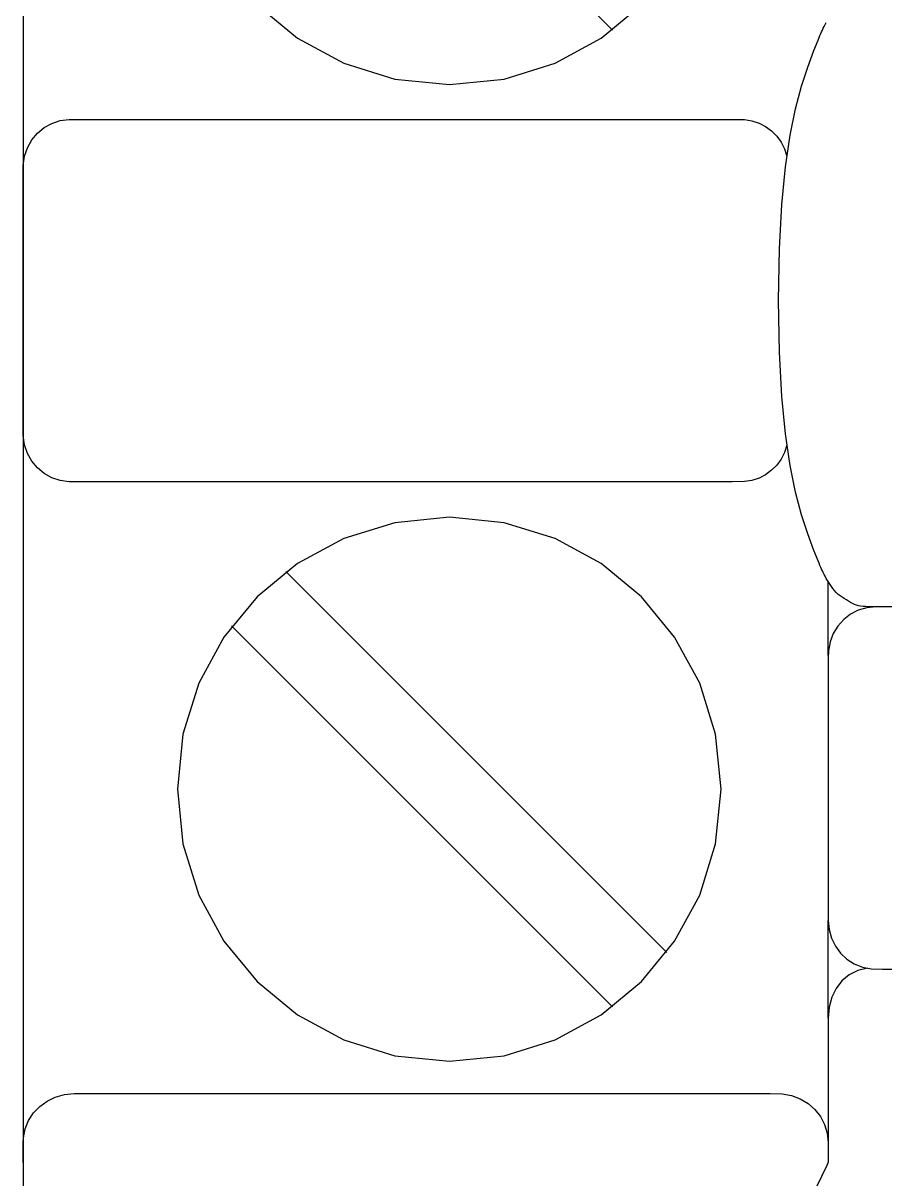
# Model space of a CAD drawing. Extents: x 1 to 47.7, y 0.2 to 35.
# Drawn here: x 36.708 to 37.238, y 13.894 to 14.605 of the extents above; entities that cross this region are included whole.
import ezdxf

# ---------------------------------------------------------------- set-up
doc = ezdxf.new("R2010")
doc.units = 0
doc.header["$MEASUREMENT"] = 0
for name, color, linetype in [('7_1__EMPTY_IO_BOARD_POSITI', 7, 'CONTINUOUS'), ('7_2___8__INDEPENDENT_INPUT', 7, 'CONTINUOUS'), ('7_3___8__OPTOISO_INDEPENDE', 7, 'CONTINUOUS'), ('7_4___24__OPTOISO_INDEPEND', 7, 'CONTINUOUS'), ('7_5___8__INDEPENDENT_INPUT', 7, 'CONTINUOUS'), ('7_6____8__INDEPENDENT_INPU', 7, 'CONTINUOUS'), ('7_7____8__OPTOISO_INDEPEND', 7, 'CONTINUOUS'), ('7_8____8__OPTOISO_INDEPEND', 7, 'CONTINUOUS')]:
    doc.layers.add(name, color=color, linetype=linetype)

msp = doc.modelspace()

# ---------------------------------------------------------------- linework, layer by layer
at = {"layer": '7_1__EMPTY_IO_BOARD_POSITI'}
msp.add_lwpolyline([(36.70832, 13.86868), (36.70832, 13.90704), (36.70832, 13.94977), (36.70832, 13.9967), (36.70832, 14.04768), (36.70832, 14.10256), (36.70832, 14.16118), (36.70832, 14.22339), (36.70832, 14.28905), (36.70832, 14.35799), (36.70832, 14.43006), (36.70832, 14.5051), (36.70832, 14.58298), (36.70832, 14.66352), (36.70832, 14.74659), (36.70832, 14.83202), (36.70832, 14.91966), (36.70832, 15.00936), (36.70832, 15.10096), (36.70832, 15.28928), (36.70832, 15.48337), (36.70832, 15.68202), (36.70832, 15.884)], dxfattribs=at)
at = {"layer": '7_2___8__INDEPENDENT_INPUT'}
for points in [[(36.70809, 15.93463), (36.70809, 15.64693), (36.70809, 15.50553), (36.70809, 15.36636), (36.70809, 15.22986), (36.70809, 15.09647), (36.70809, 14.96665), (36.70809, 14.84083), (36.70809, 14.71947), (36.70809, 14.60301), (36.70809, 14.49189), (36.70809, 14.38657), (36.70809, 14.28747), (36.70809, 14.19506), (36.70809, 14.10977), (36.70809, 14.06994), (36.70809, 14.03205), (36.70809, 13.99617), (36.70809, 13.96235), (36.70809, 13.93065), (36.70809, 13.90111), (36.70809, 13.8738)], [(37.07069, 14.60062), (36.83642, 14.83488)], [(36.8521, 14.61606), (36.8769, 14.59562), (36.90534, 14.58019), (36.93675, 14.57044), (36.97046, 14.56704), (37.00414, 14.57044), (37.03551, 14.58019), (37.06389, 14.59562), (37.08861, 14.61606)], [(37.23275, 14.2458), (37.23125, 14.24581), (37.22968, 14.24583), (37.22808, 14.24588), (37.22648, 14.24596), (37.22492, 14.24608), (37.22343, 14.24625), (37.22206, 14.24648), (37.22083, 14.24677), (37.21969, 14.24719), (37.21845, 14.24778), (37.21719, 14.24847), (37.21593, 14.24923), (37.21466, 14.25004), (37.21339, 14.25087), (37.21212, 14.25172), (37.21086, 14.25254), (37.20961, 14.25334), (37.20846, 14.25456), (37.20739, 14.25588), (37.2064, 14.25716), (37.20547, 14.25842), (37.2046, 14.25966), (37.20379, 14.26089), (37.20304, 14.26212), (37.20233, 14.26335), (37.20166, 14.26459), (37.20105, 14.26576), (37.20049, 14.26685), (37.19996, 14.2679), (37.19945, 14.26897), (37.19894, 14.27008), (37.19841, 14.27128), (37.19785, 14.2726), (37.19723, 14.2741), (37.19475, 14.28042), (37.19094, 14.2907), (37.18712, 14.30249), (37.18346, 14.31631), (37.1801, 14.33268), (37.17721, 14.35214), (37.17496, 14.37521), (37.17348, 14.40242), (37.17296, 14.43428), (37.17348, 14.46614), (37.17496, 14.49334), (37.17721, 14.5164), (37.1801, 14.53586), (37.18346, 14.55224), (37.18712, 14.56605), (37.19094, 14.57784), (37.19475, 14.58812), (37.19723, 14.59444), (37.19785, 14.59594), (37.19841, 14.59726), (37.19894, 14.59846), (37.19945, 14.59957), (37.19996, 14.60063), (37.20049, 14.60169), (37.20105, 14.60278), (37.20166, 14.60395), (37.20233, 14.60519)], [(37.17808, 14.34522), (37.17658, 14.34078), (37.17446, 14.33669), (37.17178, 14.33301), (37.16858, 14.32979), (37.16494, 14.32711), (37.16091, 14.32502), (37.15654, 14.32359), (37.1519, 14.32287), (37.14442, 14.3228), (37.11218, 14.3228), (37.05809, 14.3228), (36.99042, 14.3228), (36.91743, 14.3228), (36.8474, 14.3228), (36.78859, 14.3228), (36.74926, 14.3228), (36.73651, 14.32281), (36.73095, 14.32351), (36.72576, 14.32523), (36.72105, 14.32787), (36.71692, 14.33131), (36.71346, 14.33547), (36.71077, 14.34022), (36.70896, 14.34548), (36.70813, 14.35113), (36.70809, 14.35611), (36.70809, 14.37027), (36.70809, 14.39259), (36.70809, 14.41981), (36.70809, 14.44865), (36.70809, 14.47587), (36.70809, 14.49819), (36.70809, 14.51235), (36.70813, 14.51733), (36.70896, 14.52298), (36.71077, 14.52823), (36.71346, 14.53299), (36.71692, 14.53714), (36.72105, 14.54058), (36.72576, 14.54321), (36.73095, 14.54493), (36.73651, 14.54563), (36.74926, 14.54565), (36.78859, 14.54565), (36.8474, 14.54565), (36.91743, 14.54565), (36.99042, 14.54565), (37.05809, 14.54565), (37.11218, 14.54565), (37.14442, 14.54565), (37.15192, 14.54557), (37.15658, 14.54485), (37.16096, 14.54339), (37.165, 14.54128), (37.16865, 14.53857), (37.17183, 14.53532), (37.17451, 14.5316), (37.17661, 14.52747), (37.17808, 14.52299)], [(37.10411, 14.03328), (36.86984, 14.26754)], [(37.2035, 14.21581), (37.2035, 14.26136)], [(37.24844, 14.2458), (37.23275, 14.2458), (37.22718, 14.24526), (37.22198, 14.2437), (37.21722, 14.24123), (37.21302, 14.23795), (37.20946, 14.23396), (37.20664, 14.22935), (37.20467, 14.22423), (37.20364, 14.2187), (37.2035, 14.21419), (37.2035, 14.20239), (37.2035, 14.18183), (37.2035, 14.15571), (37.2035, 14.12721), (37.2035, 14.09949), (37.2035, 14.07576), (37.2035, 14.05919), (37.2035, 14.05295), (37.20403, 14.04726), (37.20554, 14.04192), (37.20795, 14.03704), (37.21115, 14.03272), (37.21504, 14.02907), (37.21954, 14.02618), (37.22453, 14.02415), (37.22993, 14.02309), (37.23684, 14.02295), (37.26657, 14.02295)], [(37.07069, 13.99985), (36.83642, 14.23412)], [(37.2035, 14.00741), (37.2035, 14.05295)], [(37.22772, 14.02353), (37.2217, 14.02216), (37.21642, 14.01953), (37.21195, 14.01579), (37.20836, 14.01111), (37.2057, 14.00562), (37.20406, 13.99948), (37.2035, 13.99284), (37.2035, 13.98861), (37.2035, 13.97769), (37.2035, 13.96275), (37.2035, 13.94648), (37.2035, 13.93154), (37.2035, 13.92062), (37.2035, 13.91639)], [(37.2035, 13.99284), (37.2035, 14.00741)], [(36.70809, 13.90402), (36.70809, 13.90449), (36.70809, 13.90575), (36.70809, 13.90755), (36.70809, 13.90966), (36.70809, 13.91182), (36.70809, 13.91381), (36.70809, 13.91537), (36.70809, 13.91626), (36.70823, 13.91928), (36.70934, 13.92481), (36.71145, 13.92993), (36.71447, 13.93454), (36.71829, 13.93854), (36.72279, 13.94182), (36.72789, 13.94429), (36.73346, 13.94585), (36.73942, 13.94639), (36.75598, 13.94639), (36.80002, 13.94639), (36.86309, 13.94639), (36.93673, 13.94639), (37.01249, 13.94639), (37.0819, 13.94639), (37.13651, 13.94639), (37.16787, 13.94639), (37.1752, 13.94625), (37.18098, 13.94519), (37.18632, 13.94317), (37.19113, 13.94028), (37.19531, 13.93662), (37.19873, 13.93231), (37.20131, 13.92743), (37.20294, 13.92209), (37.2035, 13.91639), (37.2035, 13.91591), (37.2035, 13.91465), (37.2035, 13.91285), (37.2035, 13.91075), (37.2035, 13.90858), (37.2035, 13.9066), (37.2035, 13.90504), (37.2035, 13.90414), (37.20261, 13.90216), (37.19611, 13.8887)]]:
    msp.add_lwpolyline(points, dxfattribs=at)
msp.add_lwpolyline([(36.97046, 13.96627), (37.00414, 13.96967), (37.03551, 13.97943), (37.06389, 13.99486), (37.08861, 14.0153), (37.10901, 14.04007), (37.12441, 14.06851), (37.13414, 14.09995), (37.13753, 14.1337), (37.13414, 14.1674), (37.12441, 14.19879), (37.10901, 14.2272), (37.08861, 14.25196), (37.06389, 14.27239), (37.03551, 14.28781), (37.00414, 14.29756), (36.97046, 14.30096), (36.93675, 14.29756), (36.90534, 14.28781), (36.8769, 14.27239), (36.8521, 14.25196), (36.83164, 14.2272), (36.81618, 14.19879), (36.80641, 14.1674), (36.803, 14.1337), (36.80641, 14.09995), (36.81618, 14.06851), (36.83164, 14.04007), (36.8521, 14.0153), (36.8769, 13.99486), (36.90534, 13.97943), (36.93675, 13.96967)], close=True, dxfattribs=at)
at = {"layer": '7_3___8__OPTOISO_INDEPENDE'}
for points in [[(36.70809, 15.93463), (36.70809, 15.64693), (36.70809, 15.50553), (36.70809, 15.36636), (36.70809, 15.22986), (36.70809, 15.09647), (36.70809, 14.96665), (36.70809, 14.84083), (36.70809, 14.71947), (36.70809, 14.60301), (36.70809, 14.49189), (36.70809, 14.38657), (36.70809, 14.28747), (36.70809, 14.19506), (36.70809, 14.10977), (36.70809, 14.06994), (36.70809, 14.03205), (36.70809, 13.99617), (36.70809, 13.96235), (36.70809, 13.93065), (36.70809, 13.90111), (36.70809, 13.8738)], [(37.07069, 14.60062), (36.83642, 14.83488)], [(36.8521, 14.61606), (36.8769, 14.59562), (36.90534, 14.58019), (36.93675, 14.57044), (36.97046, 14.56704), (37.00414, 14.57044), (37.03551, 14.58019), (37.06389, 14.59562), (37.08861, 14.61606)], [(37.23275, 14.2458), (37.23125, 14.24581), (37.22968, 14.24583), (37.22808, 14.24588), (37.22648, 14.24596), (37.22492, 14.24608), (37.22343, 14.24625), (37.22206, 14.24648), (37.22083, 14.24677), (37.21969, 14.24719), (37.21845, 14.24778), (37.21719, 14.24847), (37.21593, 14.24923), (37.21466, 14.25004), (37.21339, 14.25087), (37.21212, 14.25172), (37.21086, 14.25254), (37.20961, 14.25334), (37.20846, 14.25456), (37.20739, 14.25588), (37.2064, 14.25716), (37.20547, 14.25842), (37.2046, 14.25966), (37.20379, 14.26089), (37.20304, 14.26212), (37.20233, 14.26335), (37.20166, 14.26459), (37.20105, 14.26576), (37.20049, 14.26685), (37.19996, 14.2679), (37.19945, 14.26897), (37.19894, 14.27008), (37.19841, 14.27128), (37.19785, 14.2726), (37.19723, 14.2741), (37.19475, 14.28042), (37.19094, 14.2907), (37.18712, 14.30249), (37.18346, 14.31631), (37.1801, 14.33268), (37.17721, 14.35214), (37.17496, 14.37521), (37.17348, 14.40242), (37.17296, 14.43428), (37.17348, 14.46614), (37.17496, 14.49334), (37.17721, 14.5164), (37.1801, 14.53586), (37.18346, 14.55224), (37.18712, 14.56605), (37.19094, 14.57784), (37.19475, 14.58812), (37.19723, 14.59444), (37.19785, 14.59594), (37.19841, 14.59726), (37.19894, 14.59846), (37.19945, 14.59957), (37.19996, 14.60063), (37.20049, 14.60169), (37.20105, 14.60278), (37.20166, 14.60395), (37.20233, 14.60519)], [(37.17808, 14.34522), (37.17658, 14.34078), (37.17446, 14.33669), (37.17178, 14.33301), (37.16858, 14.32979), (37.16494, 14.32711), (37.16091, 14.32502), (37.15654, 14.32359), (37.1519, 14.32287), (37.14442, 14.3228), (37.11218, 14.3228), (37.05809, 14.3228), (36.99042, 14.3228), (36.91743, 14.3228), (36.8474, 14.3228), (36.78859, 14.3228), (36.74926, 14.3228), (36.73651, 14.32281), (36.73095, 14.32351), (36.72576, 14.32523), (36.72105, 14.32787), (36.71692, 14.33131), (36.71346, 14.33547), (36.71077, 14.34022), (36.70896, 14.34548), (36.70813, 14.35113), (36.70809, 14.35611), (36.70809, 14.37027), (36.70809, 14.39259), (36.70809, 14.41981), (36.70809, 14.44865), (36.70809, 14.47587), (36.70809, 14.49819), (36.70809, 14.51235), (36.70813, 14.51733), (36.70896, 14.52298), (36.71077, 14.52823), (36.71346, 14.53299), (36.71692, 14.53714), (36.72105, 14.54058), (36.72576, 14.54321), (36.73095, 14.54493), (36.73651, 14.54563), (36.74926, 14.54565), (36.78859, 14.54565), (36.8474, 14.54565), (36.91743, 14.54565), (36.99042, 14.54565), (37.05809, 14.54565), (37.11218, 14.54565), (37.14442, 14.54565), (37.15192, 14.54557), (37.15658, 14.54485), (37.16096, 14.54339), (37.165, 14.54128), (37.16865, 14.53857), (37.17183, 14.53532), (37.17451, 14.5316), (37.17661, 14.52747), (37.17808, 14.52299)], [(37.10411, 14.03328), (36.86984, 14.26754)], [(37.2035, 14.21581), (37.2035, 14.26136)], [(37.24844, 14.2458), (37.23275, 14.2458), (37.22718, 14.24526), (37.22198, 14.2437), (37.21722, 14.24123), (37.21302, 14.23795), (37.20946, 14.23396), (37.20664, 14.22935), (37.20467, 14.22423), (37.20364, 14.2187), (37.2035, 14.21419), (37.2035, 14.20239), (37.2035, 14.18183), (37.2035, 14.15571), (37.2035, 14.12721), (37.2035, 14.09949), (37.2035, 14.07576), (37.2035, 14.05919), (37.2035, 14.05295), (37.20403, 14.04726), (37.20554, 14.04192), (37.20795, 14.03704), (37.21115, 14.03272), (37.21504, 14.02907), (37.21954, 14.02618), (37.22453, 14.02415), (37.22993, 14.02309), (37.23684, 14.02295), (37.26657, 14.02295)], [(37.07069, 13.99985), (36.83642, 14.23412)], [(37.2035, 14.00741), (37.2035, 14.05295)], [(37.22772, 14.02353), (37.2217, 14.02216), (37.21642, 14.01953), (37.21195, 14.01579), (37.20836, 14.01111), (37.2057, 14.00562), (37.20406, 13.99948), (37.2035, 13.99284), (37.2035, 13.98861), (37.2035, 13.97769), (37.2035, 13.96275), (37.2035, 13.94648), (37.2035, 13.93154), (37.2035, 13.92062), (37.2035, 13.91639)], [(37.2035, 13.99284), (37.2035, 14.00741)], [(36.70809, 13.90402), (36.70809, 13.90449), (36.70809, 13.90575), (36.70809, 13.90755), (36.70809, 13.90966), (36.70809, 13.91182), (36.70809, 13.91381), (36.70809, 13.91537), (36.70809, 13.91626), (36.70823, 13.91928), (36.70934, 13.92481), (36.71145, 13.92993), (36.71447, 13.93454), (36.71829, 13.93854), (36.72279, 13.94182), (36.72789, 13.94429), (36.73346, 13.94585), (36.73942, 13.94639), (36.75598, 13.94639), (36.80002, 13.94639), (36.86309, 13.94639), (36.93673, 13.94639), (37.01249, 13.94639), (37.0819, 13.94639), (37.13651, 13.94639), (37.16787, 13.94639), (37.1752, 13.94625), (37.18098, 13.94519), (37.18632, 13.94317), (37.19113, 13.94028), (37.19531, 13.93662), (37.19873, 13.93231), (37.20131, 13.92743), (37.20294, 13.92209), (37.2035, 13.91639), (37.2035, 13.91591), (37.2035, 13.91465), (37.2035, 13.91285), (37.2035, 13.91075), (37.2035, 13.90858), (37.2035, 13.9066), (37.2035, 13.90504), (37.2035, 13.90414), (37.20261, 13.90216), (37.19611, 13.8887)]]:
    msp.add_lwpolyline(points, dxfattribs=at)
msp.add_lwpolyline([(36.97046, 13.96627), (37.00414, 13.96967), (37.03551, 13.97943), (37.06389, 13.99486), (37.08861, 14.0153), (37.10901, 14.04007), (37.12441, 14.06851), (37.13414, 14.09995), (37.13753, 14.1337), (37.13414, 14.1674), (37.12441, 14.19879), (37.10901, 14.2272), (37.08861, 14.25196), (37.06389, 14.27239), (37.03551, 14.28781), (37.00414, 14.29756), (36.97046, 14.30096), (36.93675, 14.29756), (36.90534, 14.28781), (36.8769, 14.27239), (36.8521, 14.25196), (36.83164, 14.2272), (36.81618, 14.19879), (36.80641, 14.1674), (36.803, 14.1337), (36.80641, 14.09995), (36.81618, 14.06851), (36.83164, 14.04007), (36.8521, 14.0153), (36.8769, 13.99486), (36.90534, 13.97943), (36.93675, 13.96967)], close=True, dxfattribs=at)
at = {"layer": '7_4___24__OPTOISO_INDEPEND'}
for points in [[(36.70809, 15.93463), (36.70809, 15.64693), (36.70809, 15.50553), (36.70809, 15.36636), (36.70809, 15.22986), (36.70809, 15.09647), (36.70809, 14.96665), (36.70809, 14.84083), (36.70809, 14.71947), (36.70809, 14.60301), (36.70809, 14.49189), (36.70809, 14.38657), (36.70809, 14.28747), (36.70809, 14.19506), (36.70809, 14.10977), (36.70809, 14.06994), (36.70809, 14.03205), (36.70809, 13.99617), (36.70809, 13.96235), (36.70809, 13.93065), (36.70809, 13.90111), (36.70809, 13.8738)], [(37.07069, 14.60062), (36.83642, 14.83488)], [(36.8521, 14.61606), (36.8769, 14.59562), (36.90534, 14.58019), (36.93675, 14.57044), (36.97046, 14.56704), (37.00414, 14.57044), (37.03551, 14.58019), (37.06389, 14.59562), (37.08861, 14.61606)], [(37.23275, 14.2458), (37.23125, 14.24581), (37.22968, 14.24583), (37.22808, 14.24588), (37.22648, 14.24596), (37.22492, 14.24608), (37.22343, 14.24625), (37.22206, 14.24648), (37.22083, 14.24677), (37.21969, 14.24719), (37.21845, 14.24778), (37.21719, 14.24847), (37.21593, 14.24923), (37.21466, 14.25004), (37.21339, 14.25087), (37.21212, 14.25172), (37.21086, 14.25254), (37.20961, 14.25334), (37.20846, 14.25456), (37.20739, 14.25588), (37.2064, 14.25716), (37.20547, 14.25842), (37.2046, 14.25966), (37.20379, 14.26089), (37.20304, 14.26212), (37.20233, 14.26335), (37.20166, 14.26459), (37.20105, 14.26576), (37.20049, 14.26685), (37.19996, 14.2679), (37.19945, 14.26897), (37.19894, 14.27008), (37.19841, 14.27128), (37.19785, 14.2726), (37.19723, 14.2741), (37.19475, 14.28042), (37.19094, 14.2907), (37.18712, 14.30249), (37.18346, 14.31631), (37.1801, 14.33268), (37.17721, 14.35214), (37.17496, 14.37521), (37.17348, 14.40242), (37.17296, 14.43428), (37.17348, 14.46614), (37.17496, 14.49334), (37.17721, 14.5164), (37.1801, 14.53586), (37.18346, 14.55224), (37.18712, 14.56605), (37.19094, 14.57784), (37.19475, 14.58812), (37.19723, 14.59444), (37.19785, 14.59594), (37.19841, 14.59726), (37.19894, 14.59846), (37.19945, 14.59957), (37.19996, 14.60063), (37.20049, 14.60169), (37.20105, 14.60278), (37.20166, 14.60395), (37.20233, 14.60519)], [(37.17808, 14.34522), (37.17658, 14.34078), (37.17446, 14.33669), (37.17178, 14.33301), (37.16858, 14.32979), (37.16494, 14.32711), (37.16091, 14.32502), (37.15654, 14.32359), (37.1519, 14.32287), (37.14442, 14.3228), (37.11218, 14.3228), (37.05809, 14.3228), (36.99042, 14.3228), (36.91743, 14.3228), (36.8474, 14.3228), (36.78859, 14.3228), (36.74926, 14.3228), (36.73651, 14.32281), (36.73095, 14.32351), (36.72576, 14.32523), (36.72105, 14.32787), (36.71692, 14.33131), (36.71346, 14.33547), (36.71077, 14.34022), (36.70896, 14.34548), (36.70813, 14.35113), (36.70809, 14.35611), (36.70809, 14.37027), (36.70809, 14.39259), (36.70809, 14.41981), (36.70809, 14.44865), (36.70809, 14.47587), (36.70809, 14.49819), (36.70809, 14.51235), (36.70813, 14.51733), (36.70896, 14.52298), (36.71077, 14.52823), (36.71346, 14.53299), (36.71692, 14.53714), (36.72105, 14.54058), (36.72576, 14.54321), (36.73095, 14.54493), (36.73651, 14.54563), (36.74926, 14.54565), (36.78859, 14.54565), (36.8474, 14.54565), (36.91743, 14.54565), (36.99042, 14.54565), (37.05809, 14.54565), (37.11218, 14.54565), (37.14442, 14.54565), (37.15192, 14.54557), (37.15658, 14.54485), (37.16096, 14.54339), (37.165, 14.54128), (37.16865, 14.53857), (37.17183, 14.53532), (37.17451, 14.5316), (37.17661, 14.52747), (37.17808, 14.52299)], [(37.10411, 14.03328), (36.86984, 14.26754)], [(37.2035, 14.21581), (37.2035, 14.26136)], [(37.24844, 14.2458), (37.23275, 14.2458), (37.22718, 14.24526), (37.22198, 14.2437), (37.21722, 14.24123), (37.21302, 14.23795), (37.20946, 14.23396), (37.20664, 14.22935), (37.20467, 14.22423), (37.20364, 14.2187), (37.2035, 14.21419), (37.2035, 14.20239), (37.2035, 14.18183), (37.2035, 14.15571), (37.2035, 14.12721), (37.2035, 14.09949), (37.2035, 14.07576), (37.2035, 14.05919), (37.2035, 14.05295), (37.20403, 14.04726), (37.20554, 14.04192), (37.20795, 14.03704), (37.21115, 14.03272), (37.21504, 14.02907), (37.21954, 14.02618), (37.22453, 14.02415), (37.22993, 14.02309), (37.23684, 14.02295), (37.26657, 14.02295)], [(37.07069, 13.99985), (36.83642, 14.23412)], [(37.2035, 14.00741), (37.2035, 14.05295)], [(37.22772, 14.02353), (37.2217, 14.02216), (37.21642, 14.01953), (37.21195, 14.01579), (37.20836, 14.01111), (37.2057, 14.00562), (37.20406, 13.99948), (37.2035, 13.99284), (37.2035, 13.98861), (37.2035, 13.97769), (37.2035, 13.96275), (37.2035, 13.94648), (37.2035, 13.93154), (37.2035, 13.92062), (37.2035, 13.91639)], [(37.2035, 13.99284), (37.2035, 14.00741)], [(36.70809, 13.90402), (36.70809, 13.90449), (36.70809, 13.90575), (36.70809, 13.90755), (36.70809, 13.90966), (36.70809, 13.91182), (36.70809, 13.91381), (36.70809, 13.91537), (36.70809, 13.91626), (36.70823, 13.91928), (36.70934, 13.92481), (36.71145, 13.92993), (36.71447, 13.93454), (36.71829, 13.93854), (36.72279, 13.94182), (36.72789, 13.94429), (36.73346, 13.94585), (36.73942, 13.94639), (36.75598, 13.94639), (36.80002, 13.94639), (36.86309, 13.94639), (36.93673, 13.94639), (37.01249, 13.94639), (37.0819, 13.94639), (37.13651, 13.94639), (37.16787, 13.94639), (37.1752, 13.94625), (37.18098, 13.94519), (37.18632, 13.94317), (37.19113, 13.94028), (37.19531, 13.93662), (37.19873, 13.93231), (37.20131, 13.92743), (37.20294, 13.92209), (37.2035, 13.91639), (37.2035, 13.91591), (37.2035, 13.91465), (37.2035, 13.91285), (37.2035, 13.91075), (37.2035, 13.90858), (37.2035, 13.9066), (37.2035, 13.90504), (37.2035, 13.90414), (37.20261, 13.90216), (37.19611, 13.8887)]]:
    msp.add_lwpolyline(points, dxfattribs=at)
msp.add_lwpolyline([(36.97046, 13.96627), (37.00414, 13.96967), (37.03551, 13.97943), (37.06389, 13.99486), (37.08861, 14.0153), (37.10901, 14.04007), (37.12441, 14.06851), (37.13414, 14.09995), (37.13753, 14.1337), (37.13414, 14.1674), (37.12441, 14.19879), (37.10901, 14.2272), (37.08861, 14.25196), (37.06389, 14.27239), (37.03551, 14.28781), (37.00414, 14.29756), (36.97046, 14.30096), (36.93675, 14.29756), (36.90534, 14.28781), (36.8769, 14.27239), (36.8521, 14.25196), (36.83164, 14.2272), (36.81618, 14.19879), (36.80641, 14.1674), (36.803, 14.1337), (36.80641, 14.09995), (36.81618, 14.06851), (36.83164, 14.04007), (36.8521, 14.0153), (36.8769, 13.99486), (36.90534, 13.97943), (36.93675, 13.96967)], close=True, dxfattribs=at)
at = {"layer": '7_5___8__INDEPENDENT_INPUT'}
for points in [[(36.70809, 15.93463), (36.70809, 15.64693), (36.70809, 15.50553), (36.70809, 15.36636), (36.70809, 15.22986), (36.70809, 15.09647), (36.70809, 14.96665), (36.70809, 14.84083), (36.70809, 14.71947), (36.70809, 14.60301), (36.70809, 14.49189), (36.70809, 14.38657), (36.70809, 14.28747), (36.70809, 14.19506), (36.70809, 14.10977), (36.70809, 14.06994), (36.70809, 14.03205), (36.70809, 13.99617), (36.70809, 13.96235), (36.70809, 13.93065), (36.70809, 13.90111), (36.70809, 13.8738)], [(37.07069, 14.60062), (36.83642, 14.83488)], [(36.8521, 14.61606), (36.8769, 14.59562), (36.90534, 14.58019), (36.93675, 14.57044), (36.97046, 14.56704), (37.00414, 14.57044), (37.03551, 14.58019), (37.06389, 14.59562), (37.08861, 14.61606)], [(37.23275, 14.2458), (37.23125, 14.24581), (37.22968, 14.24583), (37.22808, 14.24588), (37.22648, 14.24596), (37.22492, 14.24608), (37.22343, 14.24625), (37.22206, 14.24648), (37.22083, 14.24677), (37.21969, 14.24719), (37.21845, 14.24778), (37.21719, 14.24847), (37.21593, 14.24923), (37.21466, 14.25004), (37.21339, 14.25087), (37.21212, 14.25172), (37.21086, 14.25254), (37.20961, 14.25334), (37.20846, 14.25456), (37.20739, 14.25588), (37.2064, 14.25716), (37.20547, 14.25842), (37.2046, 14.25966), (37.20379, 14.26089), (37.20304, 14.26212), (37.20233, 14.26335), (37.20166, 14.26459), (37.20105, 14.26576), (37.20049, 14.26685), (37.19996, 14.2679), (37.19945, 14.26897), (37.19894, 14.27008), (37.19841, 14.27128), (37.19785, 14.2726), (37.19723, 14.2741), (37.19475, 14.28042), (37.19094, 14.2907), (37.18712, 14.30249), (37.18346, 14.31631), (37.1801, 14.33268), (37.17721, 14.35214), (37.17496, 14.37521), (37.17348, 14.40242), (37.17296, 14.43428), (37.17348, 14.46614), (37.17496, 14.49334), (37.17721, 14.5164), (37.1801, 14.53586), (37.18346, 14.55224), (37.18712, 14.56605), (37.19094, 14.57784), (37.19475, 14.58812), (37.19723, 14.59444), (37.19785, 14.59594), (37.19841, 14.59726), (37.19894, 14.59846), (37.19945, 14.59957), (37.19996, 14.60063), (37.20049, 14.60169), (37.20105, 14.60278), (37.20166, 14.60395), (37.20233, 14.60519)], [(37.17808, 14.34522), (37.17658, 14.34078), (37.17446, 14.33669), (37.17178, 14.33301), (37.16858, 14.32979), (37.16494, 14.32711), (37.16091, 14.32502), (37.15654, 14.32359), (37.1519, 14.32287), (37.14442, 14.3228), (37.11218, 14.3228), (37.05809, 14.3228), (36.99042, 14.3228), (36.91743, 14.3228), (36.8474, 14.3228), (36.78859, 14.3228), (36.74926, 14.3228), (36.73651, 14.32281), (36.73095, 14.32351), (36.72576, 14.32523), (36.72105, 14.32787), (36.71692, 14.33131), (36.71346, 14.33547), (36.71077, 14.34022), (36.70896, 14.34548), (36.70813, 14.35113), (36.70809, 14.35611), (36.70809, 14.37027), (36.70809, 14.39259), (36.70809, 14.41981), (36.70809, 14.44865), (36.70809, 14.47587), (36.70809, 14.49819), (36.70809, 14.51235), (36.70813, 14.51733), (36.70896, 14.52298), (36.71077, 14.52823), (36.71346, 14.53299), (36.71692, 14.53714), (36.72105, 14.54058), (36.72576, 14.54321), (36.73095, 14.54493), (36.73651, 14.54563), (36.74926, 14.54565), (36.78859, 14.54565), (36.8474, 14.54565), (36.91743, 14.54565), (36.99042, 14.54565), (37.05809, 14.54565), (37.11218, 14.54565), (37.14442, 14.54565), (37.15192, 14.54557), (37.15658, 14.54485), (37.16096, 14.54339), (37.165, 14.54128), (37.16865, 14.53857), (37.17183, 14.53532), (37.17451, 14.5316), (37.17661, 14.52747), (37.17808, 14.52299)], [(37.10411, 14.03328), (36.86984, 14.26754)], [(37.2035, 14.21581), (37.2035, 14.26136)], [(37.24844, 14.2458), (37.23275, 14.2458), (37.22718, 14.24526), (37.22198, 14.2437), (37.21722, 14.24123), (37.21302, 14.23795), (37.20946, 14.23396), (37.20664, 14.22935), (37.20467, 14.22423), (37.20364, 14.2187), (37.2035, 14.21419), (37.2035, 14.20239), (37.2035, 14.18183), (37.2035, 14.15571), (37.2035, 14.12721), (37.2035, 14.09949), (37.2035, 14.07576), (37.2035, 14.05919), (37.2035, 14.05295), (37.20403, 14.04726), (37.20554, 14.04192), (37.20795, 14.03704), (37.21115, 14.03272), (37.21504, 14.02907), (37.21954, 14.02618), (37.22453, 14.02415), (37.22993, 14.02309), (37.23684, 14.02295), (37.26657, 14.02295)], [(37.07069, 13.99985), (36.83642, 14.23412)], [(37.2035, 14.00741), (37.2035, 14.05295)], [(37.22772, 14.02353), (37.2217, 14.02216), (37.21642, 14.01953), (37.21195, 14.01579), (37.20836, 14.01111), (37.2057, 14.00562), (37.20406, 13.99948), (37.2035, 13.99284), (37.2035, 13.98861), (37.2035, 13.97769), (37.2035, 13.96275), (37.2035, 13.94648), (37.2035, 13.93154), (37.2035, 13.92062), (37.2035, 13.91639)], [(37.2035, 13.99284), (37.2035, 14.00741)], [(36.70809, 13.90402), (36.70809, 13.90449), (36.70809, 13.90575), (36.70809, 13.90755), (36.70809, 13.90966), (36.70809, 13.91182), (36.70809, 13.91381), (36.70809, 13.91537), (36.70809, 13.91626), (36.70823, 13.91928), (36.70934, 13.92481), (36.71145, 13.92993), (36.71447, 13.93454), (36.71829, 13.93854), (36.72279, 13.94182), (36.72789, 13.94429), (36.73346, 13.94585), (36.73942, 13.94639), (36.75598, 13.94639), (36.80002, 13.94639), (36.86309, 13.94639), (36.93673, 13.94639), (37.01249, 13.94639), (37.0819, 13.94639), (37.13651, 13.94639), (37.16787, 13.94639), (37.1752, 13.94625), (37.18098, 13.94519), (37.18632, 13.94317), (37.19113, 13.94028), (37.19531, 13.93662), (37.19873, 13.93231), (37.20131, 13.92743), (37.20294, 13.92209), (37.2035, 13.91639), (37.2035, 13.91591), (37.2035, 13.91465), (37.2035, 13.91285), (37.2035, 13.91075), (37.2035, 13.90858), (37.2035, 13.9066), (37.2035, 13.90504), (37.2035, 13.90414), (37.20261, 13.90216), (37.19611, 13.8887)]]:
    msp.add_lwpolyline(points, dxfattribs=at)
msp.add_lwpolyline([(36.97046, 13.96627), (37.00414, 13.96967), (37.03551, 13.97943), (37.06389, 13.99486), (37.08861, 14.0153), (37.10901, 14.04007), (37.12441, 14.06851), (37.13414, 14.09995), (37.13753, 14.1337), (37.13414, 14.1674), (37.12441, 14.19879), (37.10901, 14.2272), (37.08861, 14.25196), (37.06389, 14.27239), (37.03551, 14.28781), (37.00414, 14.29756), (36.97046, 14.30096), (36.93675, 14.29756), (36.90534, 14.28781), (36.8769, 14.27239), (36.8521, 14.25196), (36.83164, 14.2272), (36.81618, 14.19879), (36.80641, 14.1674), (36.803, 14.1337), (36.80641, 14.09995), (36.81618, 14.06851), (36.83164, 14.04007), (36.8521, 14.0153), (36.8769, 13.99486), (36.90534, 13.97943), (36.93675, 13.96967)], close=True, dxfattribs=at)
at = {"layer": '7_6____8__INDEPENDENT_INPU'}
for points in [[(36.70809, 15.93463), (36.70809, 15.64693), (36.70809, 15.50553), (36.70809, 15.36636), (36.70809, 15.22986), (36.70809, 15.09647), (36.70809, 14.96665), (36.70809, 14.84083), (36.70809, 14.71947), (36.70809, 14.60301), (36.70809, 14.49189), (36.70809, 14.38657), (36.70809, 14.28747), (36.70809, 14.19506), (36.70809, 14.10977), (36.70809, 14.06994), (36.70809, 14.03205), (36.70809, 13.99617), (36.70809, 13.96235), (36.70809, 13.93065), (36.70809, 13.90111), (36.70809, 13.8738)], [(37.07069, 14.60062), (36.83642, 14.83488)], [(36.8521, 14.61606), (36.8769, 14.59562), (36.90534, 14.58019), (36.93675, 14.57044), (36.97046, 14.56704), (37.00414, 14.57044), (37.03551, 14.58019), (37.06389, 14.59562), (37.08861, 14.61606)], [(37.23275, 14.2458), (37.23125, 14.24581), (37.22968, 14.24583), (37.22808, 14.24588), (37.22648, 14.24596), (37.22492, 14.24608), (37.22343, 14.24625), (37.22206, 14.24648), (37.22083, 14.24677), (37.21969, 14.24719), (37.21845, 14.24778), (37.21719, 14.24847), (37.21593, 14.24923), (37.21466, 14.25004), (37.21339, 14.25087), (37.21212, 14.25172), (37.21086, 14.25254), (37.20961, 14.25334), (37.20846, 14.25456), (37.20739, 14.25588), (37.2064, 14.25716), (37.20547, 14.25842), (37.2046, 14.25966), (37.20379, 14.26089), (37.20304, 14.26212), (37.20233, 14.26335), (37.20166, 14.26459), (37.20105, 14.26576), (37.20049, 14.26685), (37.19996, 14.2679), (37.19945, 14.26897), (37.19894, 14.27008), (37.19841, 14.27128), (37.19785, 14.2726), (37.19723, 14.2741), (37.19475, 14.28042), (37.19094, 14.2907), (37.18712, 14.30249), (37.18346, 14.31631), (37.1801, 14.33268), (37.17721, 14.35214), (37.17496, 14.37521), (37.17348, 14.40242), (37.17296, 14.43428), (37.17348, 14.46614), (37.17496, 14.49334), (37.17721, 14.5164), (37.1801, 14.53586), (37.18346, 14.55224), (37.18712, 14.56605), (37.19094, 14.57784), (37.19475, 14.58812), (37.19723, 14.59444), (37.19785, 14.59594), (37.19841, 14.59726), (37.19894, 14.59846), (37.19945, 14.59957), (37.19996, 14.60063), (37.20049, 14.60169), (37.20105, 14.60278), (37.20166, 14.60395), (37.20233, 14.60519)], [(37.17808, 14.34522), (37.17658, 14.34078), (37.17446, 14.33669), (37.17178, 14.33301), (37.16858, 14.32979), (37.16494, 14.32711), (37.16091, 14.32502), (37.15654, 14.32359), (37.1519, 14.32287), (37.14442, 14.3228), (37.11218, 14.3228), (37.05809, 14.3228), (36.99042, 14.3228), (36.91743, 14.3228), (36.8474, 14.3228), (36.78859, 14.3228), (36.74926, 14.3228), (36.73651, 14.32281), (36.73095, 14.32351), (36.72576, 14.32523), (36.72105, 14.32787), (36.71692, 14.33131), (36.71346, 14.33547), (36.71077, 14.34022), (36.70896, 14.34548), (36.70813, 14.35113), (36.70809, 14.35611), (36.70809, 14.37027), (36.70809, 14.39259), (36.70809, 14.41981), (36.70809, 14.44865), (36.70809, 14.47587), (36.70809, 14.49819), (36.70809, 14.51235), (36.70813, 14.51733), (36.70896, 14.52298), (36.71077, 14.52823), (36.71346, 14.53299), (36.71692, 14.53714), (36.72105, 14.54058), (36.72576, 14.54321), (36.73095, 14.54493), (36.73651, 14.54563), (36.74926, 14.54565), (36.78859, 14.54565), (36.8474, 14.54565), (36.91743, 14.54565), (36.99042, 14.54565), (37.05809, 14.54565), (37.11218, 14.54565), (37.14442, 14.54565), (37.15192, 14.54557), (37.15658, 14.54485), (37.16096, 14.54339), (37.165, 14.54128), (37.16865, 14.53857), (37.17183, 14.53532), (37.17451, 14.5316), (37.17661, 14.52747), (37.17808, 14.52299)], [(37.10411, 14.03328), (36.86984, 14.26754)], [(37.2035, 14.21581), (37.2035, 14.26136)], [(37.24844, 14.2458), (37.23275, 14.2458), (37.22718, 14.24526), (37.22198, 14.2437), (37.21722, 14.24123), (37.21302, 14.23795), (37.20946, 14.23396), (37.20664, 14.22935), (37.20467, 14.22423), (37.20364, 14.2187), (37.2035, 14.21419), (37.2035, 14.20239), (37.2035, 14.18183), (37.2035, 14.15571), (37.2035, 14.12721), (37.2035, 14.09949), (37.2035, 14.07576), (37.2035, 14.05919), (37.2035, 14.05295), (37.20403, 14.04726), (37.20554, 14.04192), (37.20795, 14.03704), (37.21115, 14.03272), (37.21504, 14.02907), (37.21954, 14.02618), (37.22453, 14.02415), (37.22993, 14.02309), (37.23684, 14.02295), (37.26657, 14.02295)], [(37.07069, 13.99985), (36.83642, 14.23412)], [(37.2035, 14.00741), (37.2035, 14.05295)], [(37.22772, 14.02353), (37.2217, 14.02216), (37.21642, 14.01953), (37.21195, 14.01579), (37.20836, 14.01111), (37.2057, 14.00562), (37.20406, 13.99948), (37.2035, 13.99284), (37.2035, 13.98861), (37.2035, 13.97769), (37.2035, 13.96275), (37.2035, 13.94648), (37.2035, 13.93154), (37.2035, 13.92062), (37.2035, 13.91639)], [(37.2035, 13.99284), (37.2035, 14.00741)], [(36.70809, 13.90402), (36.70809, 13.90449), (36.70809, 13.90575), (36.70809, 13.90755), (36.70809, 13.90966), (36.70809, 13.91182), (36.70809, 13.91381), (36.70809, 13.91537), (36.70809, 13.91626), (36.70823, 13.91928), (36.70934, 13.92481), (36.71145, 13.92993), (36.71447, 13.93454), (36.71829, 13.93854), (36.72279, 13.94182), (36.72789, 13.94429), (36.73346, 13.94585), (36.73942, 13.94639), (36.75598, 13.94639), (36.80002, 13.94639), (36.86309, 13.94639), (36.93673, 13.94639), (37.01249, 13.94639), (37.0819, 13.94639), (37.13651, 13.94639), (37.16787, 13.94639), (37.1752, 13.94625), (37.18098, 13.94519), (37.18632, 13.94317), (37.19113, 13.94028), (37.19531, 13.93662), (37.19873, 13.93231), (37.20131, 13.92743), (37.20294, 13.92209), (37.2035, 13.91639), (37.2035, 13.91591), (37.2035, 13.91465), (37.2035, 13.91285), (37.2035, 13.91075), (37.2035, 13.90858), (37.2035, 13.9066), (37.2035, 13.90504), (37.2035, 13.90414), (37.20261, 13.90216), (37.19611, 13.8887)]]:
    msp.add_lwpolyline(points, dxfattribs=at)
msp.add_lwpolyline([(36.97046, 13.96627), (37.00414, 13.96967), (37.03551, 13.97943), (37.06389, 13.99486), (37.08861, 14.0153), (37.10901, 14.04007), (37.12441, 14.06851), (37.13414, 14.09995), (37.13753, 14.1337), (37.13414, 14.1674), (37.12441, 14.19879), (37.10901, 14.2272), (37.08861, 14.25196), (37.06389, 14.27239), (37.03551, 14.28781), (37.00414, 14.29756), (36.97046, 14.30096), (36.93675, 14.29756), (36.90534, 14.28781), (36.8769, 14.27239), (36.8521, 14.25196), (36.83164, 14.2272), (36.81618, 14.19879), (36.80641, 14.1674), (36.803, 14.1337), (36.80641, 14.09995), (36.81618, 14.06851), (36.83164, 14.04007), (36.8521, 14.0153), (36.8769, 13.99486), (36.90534, 13.97943), (36.93675, 13.96967)], close=True, dxfattribs=at)
at = {"layer": '7_7____8__OPTOISO_INDEPEND'}
for points in [[(36.70809, 15.93463), (36.70809, 15.64693), (36.70809, 15.50553), (36.70809, 15.36636), (36.70809, 15.22986), (36.70809, 15.09647), (36.70809, 14.96665), (36.70809, 14.84083), (36.70809, 14.71947), (36.70809, 14.60301), (36.70809, 14.49189), (36.70809, 14.38657), (36.70809, 14.28747), (36.70809, 14.19506), (36.70809, 14.10977), (36.70809, 14.06994), (36.70809, 14.03205), (36.70809, 13.99617), (36.70809, 13.96235), (36.70809, 13.93065), (36.70809, 13.90111), (36.70809, 13.8738)], [(37.07069, 14.60062), (36.83642, 14.83488)], [(36.8521, 14.61606), (36.8769, 14.59562), (36.90534, 14.58019), (36.93675, 14.57044), (36.97046, 14.56704), (37.00414, 14.57044), (37.03551, 14.58019), (37.06389, 14.59562), (37.08861, 14.61606)], [(37.23275, 14.2458), (37.23125, 14.24581), (37.22968, 14.24583), (37.22808, 14.24588), (37.22648, 14.24596), (37.22492, 14.24608), (37.22343, 14.24625), (37.22206, 14.24648), (37.22083, 14.24677), (37.21969, 14.24719), (37.21845, 14.24778), (37.21719, 14.24847), (37.21593, 14.24923), (37.21466, 14.25004), (37.21339, 14.25087), (37.21212, 14.25172), (37.21086, 14.25254), (37.20961, 14.25334), (37.20846, 14.25456), (37.20739, 14.25588), (37.2064, 14.25716), (37.20547, 14.25842), (37.2046, 14.25966), (37.20379, 14.26089), (37.20304, 14.26212), (37.20233, 14.26335), (37.20166, 14.26459), (37.20105, 14.26576), (37.20049, 14.26685), (37.19996, 14.2679), (37.19945, 14.26897), (37.19894, 14.27008), (37.19841, 14.27128), (37.19785, 14.2726), (37.19723, 14.2741), (37.19475, 14.28042), (37.19094, 14.2907), (37.18712, 14.30249), (37.18346, 14.31631), (37.1801, 14.33268), (37.17721, 14.35214), (37.17496, 14.37521), (37.17348, 14.40242), (37.17296, 14.43428), (37.17348, 14.46614), (37.17496, 14.49334), (37.17721, 14.5164), (37.1801, 14.53586), (37.18346, 14.55224), (37.18712, 14.56605), (37.19094, 14.57784), (37.19475, 14.58812), (37.19723, 14.59444), (37.19785, 14.59594), (37.19841, 14.59726), (37.19894, 14.59846), (37.19945, 14.59957), (37.19996, 14.60063), (37.20049, 14.60169), (37.20105, 14.60278), (37.20166, 14.60395), (37.20233, 14.60519)], [(37.17808, 14.34522), (37.17658, 14.34078), (37.17446, 14.33669), (37.17178, 14.33301), (37.16858, 14.32979), (37.16494, 14.32711), (37.16091, 14.32502), (37.15654, 14.32359), (37.1519, 14.32287), (37.14442, 14.3228), (37.11218, 14.3228), (37.05809, 14.3228), (36.99042, 14.3228), (36.91743, 14.3228), (36.8474, 14.3228), (36.78859, 14.3228), (36.74926, 14.3228), (36.73651, 14.32281), (36.73095, 14.32351), (36.72576, 14.32523), (36.72105, 14.32787), (36.71692, 14.33131), (36.71346, 14.33547), (36.71077, 14.34022), (36.70896, 14.34548), (36.70813, 14.35113), (36.70809, 14.35611), (36.70809, 14.37027), (36.70809, 14.39259), (36.70809, 14.41981), (36.70809, 14.44865), (36.70809, 14.47587), (36.70809, 14.49819), (36.70809, 14.51235), (36.70813, 14.51733), (36.70896, 14.52298), (36.71077, 14.52823), (36.71346, 14.53299), (36.71692, 14.53714), (36.72105, 14.54058), (36.72576, 14.54321), (36.73095, 14.54493), (36.73651, 14.54563), (36.74926, 14.54565), (36.78859, 14.54565), (36.8474, 14.54565), (36.91743, 14.54565), (36.99042, 14.54565), (37.05809, 14.54565), (37.11218, 14.54565), (37.14442, 14.54565), (37.15192, 14.54557), (37.15658, 14.54485), (37.16096, 14.54339), (37.165, 14.54128), (37.16865, 14.53857), (37.17183, 14.53532), (37.17451, 14.5316), (37.17661, 14.52747), (37.17808, 14.52299)], [(37.10411, 14.03328), (36.86984, 14.26754)], [(37.2035, 14.21581), (37.2035, 14.26136)], [(37.24844, 14.2458), (37.23275, 14.2458), (37.22718, 14.24526), (37.22198, 14.2437), (37.21722, 14.24123), (37.21302, 14.23795), (37.20946, 14.23396), (37.20664, 14.22935), (37.20467, 14.22423), (37.20364, 14.2187), (37.2035, 14.21419), (37.2035, 14.20239), (37.2035, 14.18183), (37.2035, 14.15571), (37.2035, 14.12721), (37.2035, 14.09949), (37.2035, 14.07576), (37.2035, 14.05919), (37.2035, 14.05295), (37.20403, 14.04726), (37.20554, 14.04192), (37.20795, 14.03704), (37.21115, 14.03272), (37.21504, 14.02907), (37.21954, 14.02618), (37.22453, 14.02415), (37.22993, 14.02309), (37.23684, 14.02295), (37.26657, 14.02295)], [(37.07069, 13.99985), (36.83642, 14.23412)], [(37.2035, 14.00741), (37.2035, 14.05295)], [(37.22772, 14.02353), (37.2217, 14.02216), (37.21642, 14.01953), (37.21195, 14.01579), (37.20836, 14.01111), (37.2057, 14.00562), (37.20406, 13.99948), (37.2035, 13.99284), (37.2035, 13.98861), (37.2035, 13.97769), (37.2035, 13.96275), (37.2035, 13.94648), (37.2035, 13.93154), (37.2035, 13.92062), (37.2035, 13.91639)], [(37.2035, 13.99284), (37.2035, 14.00741)], [(36.70809, 13.90402), (36.70809, 13.90449), (36.70809, 13.90575), (36.70809, 13.90755), (36.70809, 13.90966), (36.70809, 13.91182), (36.70809, 13.91381), (36.70809, 13.91537), (36.70809, 13.91626), (36.70823, 13.91928), (36.70934, 13.92481), (36.71145, 13.92993), (36.71447, 13.93454), (36.71829, 13.93854), (36.72279, 13.94182), (36.72789, 13.94429), (36.73346, 13.94585), (36.73942, 13.94639), (36.75598, 13.94639), (36.80002, 13.94639), (36.86309, 13.94639), (36.93673, 13.94639), (37.01249, 13.94639), (37.0819, 13.94639), (37.13651, 13.94639), (37.16787, 13.94639), (37.1752, 13.94625), (37.18098, 13.94519), (37.18632, 13.94317), (37.19113, 13.94028), (37.19531, 13.93662), (37.19873, 13.93231), (37.20131, 13.92743), (37.20294, 13.92209), (37.2035, 13.91639), (37.2035, 13.91591), (37.2035, 13.91465), (37.2035, 13.91285), (37.2035, 13.91075), (37.2035, 13.90858), (37.2035, 13.9066), (37.2035, 13.90504), (37.2035, 13.90414), (37.20261, 13.90216), (37.19611, 13.8887)]]:
    msp.add_lwpolyline(points, dxfattribs=at)
msp.add_lwpolyline([(36.97046, 13.96627), (37.00414, 13.96967), (37.03551, 13.97943), (37.06389, 13.99486), (37.08861, 14.0153), (37.10901, 14.04007), (37.12441, 14.06851), (37.13414, 14.09995), (37.13753, 14.1337), (37.13414, 14.1674), (37.12441, 14.19879), (37.10901, 14.2272), (37.08861, 14.25196), (37.06389, 14.27239), (37.03551, 14.28781), (37.00414, 14.29756), (36.97046, 14.30096), (36.93675, 14.29756), (36.90534, 14.28781), (36.8769, 14.27239), (36.8521, 14.25196), (36.83164, 14.2272), (36.81618, 14.19879), (36.80641, 14.1674), (36.803, 14.1337), (36.80641, 14.09995), (36.81618, 14.06851), (36.83164, 14.04007), (36.8521, 14.0153), (36.8769, 13.99486), (36.90534, 13.97943), (36.93675, 13.96967)], close=True, dxfattribs=at)
at = {"layer": '7_8____8__OPTOISO_INDEPEND'}
for points in [[(36.70809, 15.93463), (36.70809, 15.64693), (36.70809, 15.50553), (36.70809, 15.36636), (36.70809, 15.22986), (36.70809, 15.09647), (36.70809, 14.96665), (36.70809, 14.84083), (36.70809, 14.71947), (36.70809, 14.60301), (36.70809, 14.49189), (36.70809, 14.38657), (36.70809, 14.28747), (36.70809, 14.19506), (36.70809, 14.10977), (36.70809, 14.06994), (36.70809, 14.03205), (36.70809, 13.99617), (36.70809, 13.96235), (36.70809, 13.93065), (36.70809, 13.90111), (36.70809, 13.8738)], [(37.07069, 14.60062), (36.83642, 14.83488)], [(36.8521, 14.61606), (36.8769, 14.59562), (36.90534, 14.58019), (36.93675, 14.57044), (36.97046, 14.56704), (37.00414, 14.57044), (37.03551, 14.58019), (37.06389, 14.59562), (37.08861, 14.61606)], [(37.23275, 14.2458), (37.23125, 14.24581), (37.22968, 14.24583), (37.22808, 14.24588), (37.22648, 14.24596), (37.22492, 14.24608), (37.22343, 14.24625), (37.22206, 14.24648), (37.22083, 14.24677), (37.21969, 14.24719), (37.21845, 14.24778), (37.21719, 14.24847), (37.21593, 14.24923), (37.21466, 14.25004), (37.21339, 14.25087), (37.21212, 14.25172), (37.21086, 14.25254), (37.20961, 14.25334), (37.20846, 14.25456), (37.20739, 14.25588), (37.2064, 14.25716), (37.20547, 14.25842), (37.2046, 14.25966), (37.20379, 14.26089), (37.20304, 14.26212), (37.20233, 14.26335), (37.20166, 14.26459), (37.20105, 14.26576), (37.20049, 14.26685), (37.19996, 14.2679), (37.19945, 14.26897), (37.19894, 14.27008), (37.19841, 14.27128), (37.19785, 14.2726), (37.19723, 14.2741), (37.19475, 14.28042), (37.19094, 14.2907), (37.18712, 14.30249), (37.18346, 14.31631), (37.1801, 14.33268), (37.17721, 14.35214), (37.17496, 14.37521), (37.17348, 14.40242), (37.17296, 14.43428), (37.17348, 14.46614), (37.17496, 14.49334), (37.17721, 14.5164), (37.1801, 14.53586), (37.18346, 14.55224), (37.18712, 14.56605), (37.19094, 14.57784), (37.19475, 14.58812), (37.19723, 14.59444), (37.19785, 14.59594), (37.19841, 14.59726), (37.19894, 14.59846), (37.19945, 14.59957), (37.19996, 14.60063), (37.20049, 14.60169), (37.20105, 14.60278), (37.20166, 14.60395), (37.20233, 14.60519)], [(37.17808, 14.34522), (37.17658, 14.34078), (37.17446, 14.33669), (37.17178, 14.33301), (37.16858, 14.32979), (37.16494, 14.32711), (37.16091, 14.32502), (37.15654, 14.32359), (37.1519, 14.32287), (37.14442, 14.3228), (37.11218, 14.3228), (37.05809, 14.3228), (36.99042, 14.3228), (36.91743, 14.3228), (36.8474, 14.3228), (36.78859, 14.3228), (36.74926, 14.3228), (36.73651, 14.32281), (36.73095, 14.32351), (36.72576, 14.32523), (36.72105, 14.32787), (36.71692, 14.33131), (36.71346, 14.33547), (36.71077, 14.34022), (36.70896, 14.34548), (36.70813, 14.35113), (36.70809, 14.35611), (36.70809, 14.37027), (36.70809, 14.39259), (36.70809, 14.41981), (36.70809, 14.44865), (36.70809, 14.47587), (36.70809, 14.49819), (36.70809, 14.51235), (36.70813, 14.51733), (36.70896, 14.52298), (36.71077, 14.52823), (36.71346, 14.53299), (36.71692, 14.53714), (36.72105, 14.54058), (36.72576, 14.54321), (36.73095, 14.54493), (36.73651, 14.54563), (36.74926, 14.54565), (36.78859, 14.54565), (36.8474, 14.54565), (36.91743, 14.54565), (36.99042, 14.54565), (37.05809, 14.54565), (37.11218, 14.54565), (37.14442, 14.54565), (37.15192, 14.54557), (37.15658, 14.54485), (37.16096, 14.54339), (37.165, 14.54128), (37.16865, 14.53857), (37.17183, 14.53532), (37.17451, 14.5316), (37.17661, 14.52747), (37.17808, 14.52299)], [(37.10411, 14.03328), (36.86984, 14.26754)], [(37.2035, 14.21581), (37.2035, 14.26136)], [(37.24844, 14.2458), (37.23275, 14.2458), (37.22718, 14.24526), (37.22198, 14.2437), (37.21722, 14.24123), (37.21302, 14.23795), (37.20946, 14.23396), (37.20664, 14.22935), (37.20467, 14.22423), (37.20364, 14.2187), (37.2035, 14.21419), (37.2035, 14.20239), (37.2035, 14.18183), (37.2035, 14.15571), (37.2035, 14.12721), (37.2035, 14.09949), (37.2035, 14.07576), (37.2035, 14.05919), (37.2035, 14.05295), (37.20403, 14.04726), (37.20554, 14.04192), (37.20795, 14.03704), (37.21115, 14.03272), (37.21504, 14.02907), (37.21954, 14.02618), (37.22453, 14.02415), (37.22993, 14.02309), (37.23684, 14.02295), (37.26657, 14.02295)], [(37.07069, 13.99985), (36.83642, 14.23412)], [(37.2035, 14.00741), (37.2035, 14.05295)], [(37.22772, 14.02353), (37.2217, 14.02216), (37.21642, 14.01953), (37.21195, 14.01579), (37.20836, 14.01111), (37.2057, 14.00562), (37.20406, 13.99948), (37.2035, 13.99284), (37.2035, 13.98861), (37.2035, 13.97769), (37.2035, 13.96275), (37.2035, 13.94648), (37.2035, 13.93154), (37.2035, 13.92062), (37.2035, 13.91639)], [(37.2035, 13.99284), (37.2035, 14.00741)], [(36.70809, 13.90402), (36.70809, 13.90449), (36.70809, 13.90575), (36.70809, 13.90755), (36.70809, 13.90966), (36.70809, 13.91182), (36.70809, 13.91381), (36.70809, 13.91537), (36.70809, 13.91626), (36.70823, 13.91928), (36.70934, 13.92481), (36.71145, 13.92993), (36.71447, 13.93454), (36.71829, 13.93854), (36.72279, 13.94182), (36.72789, 13.94429), (36.73346, 13.94585), (36.73942, 13.94639), (36.75598, 13.94639), (36.80002, 13.94639), (36.86309, 13.94639), (36.93673, 13.94639), (37.01249, 13.94639), (37.0819, 13.94639), (37.13651, 13.94639), (37.16787, 13.94639), (37.1752, 13.94625), (37.18098, 13.94519), (37.18632, 13.94317), (37.19113, 13.94028), (37.19531, 13.93662), (37.19873, 13.93231), (37.20131, 13.92743), (37.20294, 13.92209), (37.2035, 13.91639), (37.2035, 13.91591), (37.2035, 13.91465), (37.2035, 13.91285), (37.2035, 13.91075), (37.2035, 13.90858), (37.2035, 13.9066), (37.2035, 13.90504), (37.2035, 13.90414), (37.20261, 13.90216), (37.19611, 13.8887)]]:
    msp.add_lwpolyline(points, dxfattribs=at)
msp.add_lwpolyline([(36.97046, 13.96627), (37.00414, 13.96967), (37.03551, 13.97943), (37.06389, 13.99486), (37.08861, 14.0153), (37.10901, 14.04007), (37.12441, 14.06851), (37.13414, 14.09995), (37.13753, 14.1337), (37.13414, 14.1674), (37.12441, 14.19879), (37.10901, 14.2272), (37.08861, 14.25196), (37.06389, 14.27239), (37.03551, 14.28781), (37.00414, 14.29756), (36.97046, 14.30096), (36.93675, 14.29756), (36.90534, 14.28781), (36.8769, 14.27239), (36.8521, 14.25196), (36.83164, 14.2272), (36.81618, 14.19879), (36.80641, 14.1674), (36.803, 14.1337), (36.80641, 14.09995), (36.81618, 14.06851), (36.83164, 14.04007), (36.8521, 14.0153), (36.8769, 13.99486), (36.90534, 13.97943), (36.93675, 13.96967)], close=True, dxfattribs=at)

doc.saveas('drawing.dxf')
